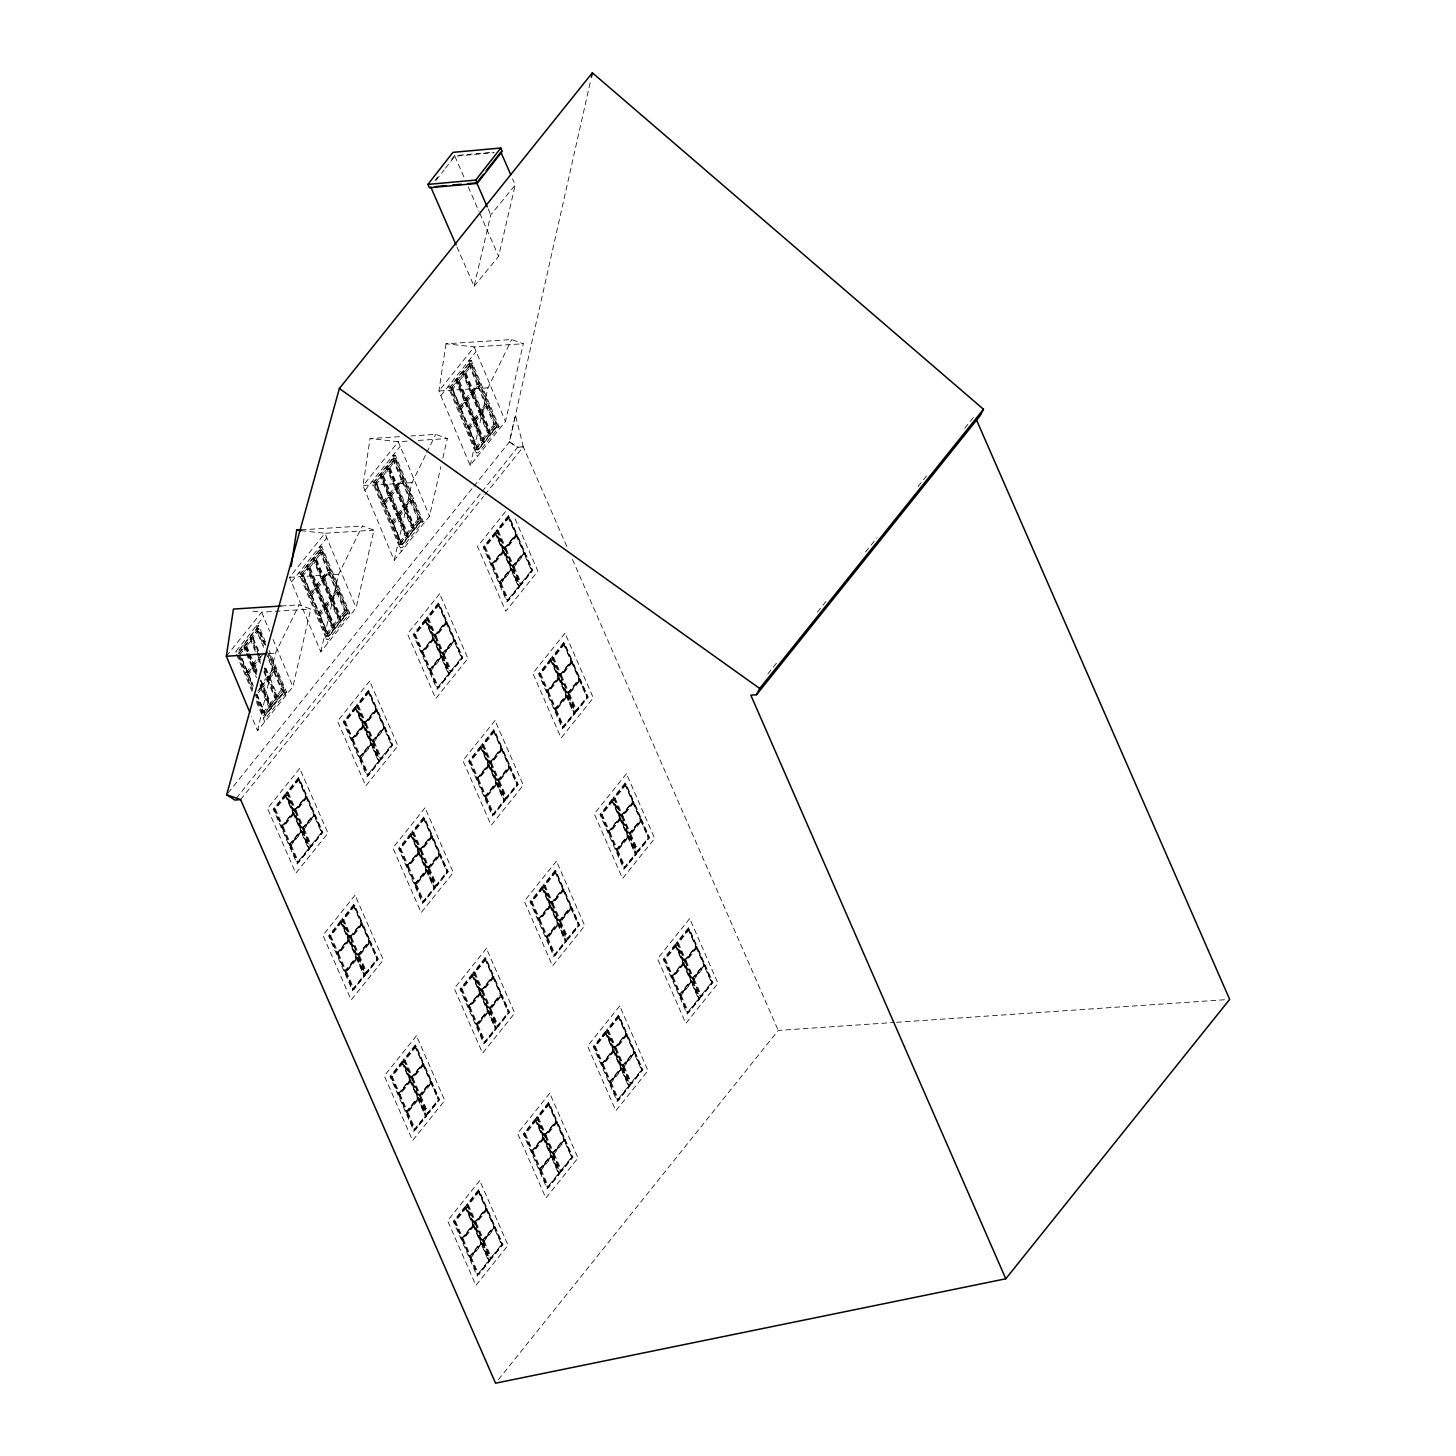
<?xml version="1.0" encoding="UTF-8"?>
<svg xmlns="http://www.w3.org/2000/svg" width="1456" height="1456" viewBox="0 0 1456 1456"><rect width="100%" height="100%" fill="white"/><g stroke="black" fill="none" stroke-linecap="round" stroke-linejoin="round"><path stroke-width="0.75" stroke-dasharray="5 3.75" d="M399.49 436.673L370.042 438.565L362.944 485.776L394.194 560.287L429.502 516.225L440.895 466.612M446.009 343.762L438.911 390.972L470.161 465.483L505.469 421.421L523.305 343.762L511.675 339.557L446.009 343.762L474.219 346.91L523.305 343.762M473.837 486.304L509.473 441.823L590.881 79.425M257.585 730.766L275.421 653.125L299.099 604.859L310.729 609.063L292.893 686.704L257.585 730.766L251.542 716.388M320.793 651.869L338.647 574.228L362.326 525.962L373.955 530.148L356.119 607.807L320.793 651.869L289.562 577.359L324.87 533.296L373.955 530.148M394.194 560.287L412.03 482.628L425.844 454.472M442.879 457.985L447.338 438.565L435.708 434.361L410.81 435.963M470.161 465.483L487.997 387.824L511.675 339.557M456.966 246.974L474.11 286.231L490.745 214.887L515.242 185.021L512.548 178.851M474.11 286.231L498.607 256.365L515.242 185.021M426.826 452.47L435.708 434.361M434.944 180.599L437.71 177.05M451.633 159.25L454.418 155.683L493.548 152.152M436.127 180.18L444.153 169.915M445.481 168.204L454.854 156.229L494.276 152.643M226.335 656.256L261.643 612.193L310.729 609.063M251.997 691.327L235.472 651.906L263.572 616.816M291.491 581.981L326.799 537.919M364.892 490.399L400.2 446.337M440.859 395.595L476.167 351.533M265.647 642.26L258.677 625.661L237.765 651.76L235.472 651.906M349.749 613.158L347.438 613.304L326.544 639.402L328.838 639.239L349.749 613.158L321.903 546.764L300.992 572.863L298.698 573.009L328 642.897M423.132 521.557L420.839 521.703L399.927 547.802L402.22 547.656L423.132 521.557L395.304 455.164L374.392 481.263L372.081 481.408L401.401 551.296M499.099 426.772L496.805 426.917L475.894 452.998L478.187 452.852L499.099 426.772L471.253 360.378L450.359 386.459L448.048 386.604L477.368 456.492M265.847 645.263L258.913 628.719L256.602 628.865L237.091 653.234L239.385 653.089M300.3 574.337L319.829 549.968L322.14 549.822L348.13 611.811L328.601 636.181L326.308 636.327L300.3 574.337L302.611 574.192L328.601 636.181M373.701 482.737L393.229 458.385L395.522 458.24L421.53 520.229L402.002 544.599L399.708 544.744L373.701 482.737L375.994 482.591L402.002 544.599M449.667 387.951L469.196 363.581L471.489 363.436L497.497 425.425L477.968 449.795L475.657 449.94L449.667 387.951L451.961 387.806L477.968 449.795M238.93 653.125L258.458 628.755L265.374 645.281M258.913 628.719L238.384 654.308L246.064 672.617L247.902 672.508L253.308 665.774L248.175 653.562M309.291 593.72L314.678 586.986L306.998 568.659L308.836 568.55L316.516 586.859L311.129 593.611L309.291 593.72L301.592 575.411L322.14 549.822M382.673 502.138L388.079 495.386L380.398 477.077L382.236 476.949L389.917 495.277L384.511 502.011L382.673 502.138L374.993 483.811L395.522 458.24M458.64 407.334L464.045 400.6L456.365 382.273L458.203 382.164L465.884 400.473L460.478 407.225L458.64 407.334L450.96 389.007L471.489 363.436M247.32 651.524L245.609 647.447L240.222 654.181L247.902 672.508M252.561 664.5L257.967 657.766L259.805 657.639L254.4 664.391L252.561 664.5L244.881 646.173L246.719 646.064L252.125 639.33L250.286 639.439L255.401 651.651M258.95 655.6L251.397 638.056L253.235 637.946L258.64 631.194L256.802 631.322L264.482 649.649M301.592 575.411L303.449 575.284L308.836 568.55M309.946 567.167L315.351 560.433L323.032 578.742L317.626 585.476L315.788 585.603L308.108 567.276L309.946 567.167L317.626 585.476M316.462 559.049L321.849 552.297L320.011 552.425L327.709 570.734L322.304 577.486L314.623 559.159L316.462 559.049L324.142 577.359L322.304 577.486M374.993 483.811L376.831 483.701L382.236 476.949M383.347 475.566L388.734 468.832L396.432 487.159L391.027 493.893L389.189 494.003L381.508 475.693L383.347 475.566L391.027 493.893M389.844 467.449L395.249 460.715L393.411 460.824L401.092 479.151L395.686 485.885L388.006 467.576L389.844 467.449L397.524 485.776L395.686 485.885M450.96 389.007L452.798 388.898L458.203 382.164M459.313 380.78L464.701 374.028L472.381 392.356L466.994 399.09L465.156 399.217L457.457 380.89L459.313 380.78L466.994 399.09M465.811 372.645L471.216 365.911L469.378 366.038L477.058 384.348L471.653 391.082L463.973 372.772L465.811 372.645L473.491 390.972L471.653 391.082M246.064 672.617L251.451 665.883L253.308 665.774M315.788 585.603L321.194 578.869L323.032 578.742M389.189 494.003L394.576 487.269L396.432 487.159M465.156 399.217L470.543 392.465L472.381 392.356M324.142 577.359L329.547 570.625L327.709 570.734M397.524 485.776L402.93 479.024L401.092 479.151M473.491 390.972L478.897 384.238L477.058 384.348M252.78 688.633L246.792 674.383L252.197 667.649L254.036 667.521L256.602 673.637M253.308 666.266L258.713 659.513L260.551 659.404L255.146 666.138L253.308 666.266L256.711 674.401M263.864 653.089L259.805 658.13L261.661 658.021M310.019 595.486L315.424 588.734L317.262 588.624L324.943 606.952L319.537 613.686L317.699 613.795L310.019 595.486L311.857 595.358L317.262 588.624M316.534 587.369L321.922 580.616L323.778 580.507L331.458 598.816L326.053 605.569L324.215 605.678L316.534 587.369L318.373 587.241L323.778 580.507M323.032 579.233L328.437 572.499L330.275 572.372L324.87 579.124L323.032 579.233L330.712 597.561L332.55 597.433L337.956 590.699L336.118 590.827L330.712 597.561M383.419 503.885L388.807 497.151L390.645 497.042L398.343 515.351L392.938 522.103L391.1 522.213L383.419 503.885L385.258 503.776L390.645 497.042M389.917 495.768L395.322 489.034L397.16 488.907L404.841 507.234L399.435 513.968L397.597 514.095L389.917 495.768L391.755 495.659L397.16 488.907M396.432 487.651L401.838 480.917L403.676 480.789L398.271 487.523L396.432 487.651L404.113 505.96L405.951 505.851L411.356 499.117L409.518 499.226L404.113 505.96M459.386 409.1L464.773 402.347L466.612 402.238L474.292 420.547L468.905 427.3L467.067 427.409L459.386 409.1L461.224 408.972L466.612 402.238M465.884 400.964L471.289 394.23L473.127 394.121L480.808 412.43L475.402 419.182L473.564 419.292L465.884 400.964L467.722 400.855L473.127 394.121M472.399 392.847L477.786 386.113L479.643 385.986L474.237 392.738L472.399 392.847L480.08 411.174L481.918 411.047L487.323 404.313L485.485 404.422L480.08 411.174M246.792 674.383L248.63 674.274L254.036 667.521M268.232 677.732L266.393 677.841L260.988 684.575L262.826 684.466L268.232 677.732L263.955 667.54M272.891 669.724L267.504 676.458L269.342 676.348L274.729 669.596L272.891 669.724L266.066 653.435M317.699 613.795L323.105 607.061L324.943 606.952M324.215 605.678L329.62 598.944L331.458 598.816M391.1 522.213L396.505 515.479L398.343 515.351M397.597 514.095L403.003 507.343L404.841 507.234M467.067 427.409L472.454 420.675L474.292 420.547M473.564 419.292L478.969 412.558L480.808 412.43M259.022 689.216L261.716 685.849L260.005 681.772M257.912 691.09L260.624 687.723L262.462 687.596L270.143 705.923L264.737 712.657L262.899 712.785L255.219 694.457M261.716 686.34L267.121 679.606L268.96 679.479L263.572 686.231L261.716 686.34L269.415 704.668L271.253 704.54L276.64 697.806L268.232 678.223L273.637 671.471L275.475 671.362L270.07 678.096L268.232 678.223M318.445 615.56L323.833 608.826L325.689 608.699L333.369 627.026L327.964 633.76L326.126 633.888L318.445 615.56L320.284 615.451L325.689 608.699M324.943 607.443L330.348 600.691L332.186 600.582L339.867 618.909L334.48 625.643L332.623 625.752L324.943 607.443L326.781 607.316L332.186 600.582M331.458 599.326L336.864 592.574L338.702 592.465L333.297 599.199L331.458 599.326L339.139 617.635L340.977 617.526L346.382 610.774L344.544 610.901L339.139 617.635M391.828 523.978L397.233 517.226L399.071 517.117L406.752 535.426L401.346 542.178L399.508 542.287L391.828 523.978L393.666 523.851L399.071 517.117M398.343 515.843L403.749 509.109L405.587 508.999L413.267 527.309L407.862 534.061L406.024 534.17L398.343 515.843L400.182 515.733L405.587 508.999M404.859 507.725L410.246 500.991L412.084 500.864L406.697 507.616L404.859 507.725L412.539 526.053L414.378 525.925L419.765 519.191L417.927 519.301L412.539 526.053M467.795 429.174L473.2 422.44L475.038 422.313L482.719 440.64L477.313 447.374L475.475 447.483L467.795 429.174L469.633 429.047L475.038 422.313M474.31 421.057L479.716 414.305L481.554 414.196L489.234 432.505L483.829 439.257L481.991 439.366L474.31 421.057L476.148 420.93L481.554 414.196M480.808 412.922L486.213 406.188L488.051 406.078L482.646 412.812L480.808 412.922L488.506 431.249L490.344 431.122L495.732 424.388L493.893 424.515L488.506 431.249M258.404 692.656L262.462 687.596M262.899 712.785L268.304 706.051L270.143 705.923M269.415 704.668L274.802 697.915L276.64 697.806M281.317 689.798L275.912 696.532L277.75 696.423L283.156 689.689L281.317 689.798L273.637 671.471M326.126 633.888L331.531 627.136L333.369 627.026M332.623 625.752L338.029 619.018L339.867 618.909M399.508 542.287L404.914 535.553L406.752 535.426M406.024 534.17L411.429 527.436L413.267 527.309M475.475 447.483L480.88 440.749L482.719 440.64M481.991 439.366L487.396 432.632L489.234 432.505M257.02 700.773L263.081 715.224L282.61 690.872L284.903 690.726L269.305 653.526M326.308 636.327L345.836 611.957L348.13 611.811M399.708 544.744L419.219 520.374L421.53 520.229M475.657 449.94L495.186 425.571L497.497 425.425M263.081 715.224L265.374 715.078L284.903 690.726M286.523 692.055L265.611 718.154L263.318 718.299L284.229 692.201L286.523 692.055L269.123 650.559M228.082 792.992L472.417 488.069M236.327 798.288L480.644 493.384M482.063 491.618L517.644 447.229L523.286 446.828L566.985 546.874M240.604 799.599L483.501 496.46M484.939 494.694L523.286 446.828L515.46 415.142L509.345 441.987L517.572 447.301L523.286 446.828M505.45 511.657L477.495 546.546L505.76 611.265L537.901 571.152L514.059 516.552M286.541 795.249L275.439 809.136L282.974 826.389L281.609 826.498L274.056 809.245L285.176 795.358L286.541 795.249L294.094 812.503L282.391 827.226L289.926 844.48L301.046 830.612L293.511 813.34M299.536 779.033L288.415 792.919L295.968 810.173L294.585 810.282L287.05 793.029L298.171 779.16L299.536 779.033L307.089 796.305L295.386 811.01L302.921 828.264L314.041 814.395L306.506 797.142M356.52 707.925L345.418 721.794L352.953 739.047L351.588 739.157L344.035 721.903L355.155 708.035L356.52 707.925L364.073 725.179L352.37 739.885L359.905 757.138L371.025 743.27L363.49 726.016M369.515 691.709L358.413 705.578L365.947 722.831L364.582 722.959L357.029 705.687L368.15 691.818L369.515 691.709L377.068 708.963L365.365 723.668L372.9 740.94L384.02 727.054L376.485 709.8M426.517 620.584L415.397 634.47L422.932 651.724L421.567 651.833L414.014 634.579L425.134 620.711L426.517 620.584L434.052 637.855L422.349 652.561L429.884 669.815L441.004 655.946L433.469 638.693M439.494 604.367L428.392 618.254L435.926 635.508L434.561 635.617L427.008 618.363L438.129 604.495L439.494 604.367L447.047 621.639L435.344 636.345L442.879 653.598L453.999 639.73L446.464 622.476M496.496 533.26L485.376 547.128L492.911 564.382L491.546 564.509L484.011 547.238L495.113 533.369L496.496 533.26L504.031 550.514L492.328 565.219L499.863 582.491L510.983 568.604L503.448 551.351M509.491 517.044L498.371 530.912L505.905 548.184L504.54 548.293L496.987 531.04L508.108 517.153L509.491 517.044L517.026 534.297L505.323 549.021L512.858 566.275L523.978 552.388L516.443 535.135M281.609 826.498L292.711 812.63L294.094 812.503M294.585 810.282L305.705 796.414L307.089 796.305M351.588 739.157L362.708 725.288L364.073 725.179M364.582 722.959L375.684 709.072L377.068 708.963M421.567 651.833L432.687 637.965L434.052 637.855M434.561 635.617L445.663 621.748L447.047 621.639M491.546 564.509L502.666 550.623L504.031 550.514M504.54 548.293L515.661 534.407L517.026 534.297M294.421 813.267L283.301 827.154L290.836 844.407L289.471 844.516L281.936 827.263L293.056 813.376L294.421 813.267L301.956 830.521L289.799 845.281L297.352 862.534L298.717 862.425L309.837 848.557L302.302 831.285L300.919 831.394L308.472 848.666L297.352 862.534M307.416 797.051L296.296 810.937L303.831 828.191L302.466 828.3L294.931 811.047L306.051 797.178L307.416 797.051L314.951 814.323L302.793 829.065L310.346 846.318L311.711 846.209L322.832 832.341L315.279 815.069L313.914 815.196L321.448 832.45L310.346 846.318M364.4 725.943L353.28 739.812L360.815 757.065L359.45 757.193L351.915 739.921L363.035 726.053L364.4 725.943L371.935 743.197L359.778 757.939L367.331 775.211L368.696 775.083L379.816 761.215L372.281 743.961L370.898 744.071L378.451 761.324L367.331 775.211M377.395 709.727L366.275 723.596L373.81 740.849L372.445 740.977L364.91 723.705L376.03 709.836L377.395 709.727L384.93 726.981L372.772 741.723L380.325 758.995L381.69 758.885L392.811 744.999L385.258 727.745L383.893 727.854L391.427 745.108L380.325 758.995M434.379 638.602L423.259 652.488L430.812 669.742L429.429 669.851L421.894 652.597L433.014 638.729L434.379 638.602L441.914 655.873L429.775 670.615L437.31 687.869L438.675 687.76L449.795 673.891L442.26 656.62L440.877 656.747L448.43 674.001L437.31 687.869M447.374 622.404L436.254 636.272L443.789 653.526L442.424 653.635L434.889 636.381L446.009 622.513L447.374 622.404L454.909 639.657L442.751 654.399L450.304 671.653L451.669 671.544L462.79 657.675L455.255 640.422L453.872 640.531L461.425 657.784L450.304 671.653M504.358 551.278L493.238 565.146L500.791 582.4L499.408 582.527L491.873 565.256L502.993 551.387L504.358 551.278L511.893 568.532L499.754 583.274L507.289 600.545L508.654 600.436L519.774 586.55L512.239 569.296L510.856 569.405L518.409 586.659L507.289 600.545M517.353 535.062L506.233 548.93L513.768 566.202L512.403 566.311L504.868 549.058L515.988 535.171L517.353 535.062L524.888 552.315L512.749 567.076L520.283 584.329L521.648 584.22L532.769 570.333L525.234 553.08L523.851 553.189L531.404 570.461L520.283 584.329M289.471 844.516L300.591 830.648L301.956 830.521M302.466 828.3L313.586 814.432L314.951 814.323M359.45 757.193L370.57 743.306L371.935 743.197M372.445 740.977L383.565 727.09L384.93 726.981M429.429 669.851L440.549 655.983L441.914 655.873M442.424 653.635L453.544 639.766L454.909 639.657M499.408 582.527L510.528 568.641L511.893 568.532M512.403 566.311L523.523 552.425L524.888 552.315M289.799 845.281L291.182 845.172L302.302 831.285M302.793 829.065L304.177 828.955L315.279 815.069M359.778 757.939L361.161 757.83L372.281 743.961M372.772 741.723L374.156 741.614L385.258 727.745M429.775 670.615L431.14 670.506L442.26 656.62M442.751 654.399L444.135 654.29L455.255 640.422M499.754 583.274L501.119 583.164L512.239 569.296M512.749 567.076L514.114 566.948L525.234 553.08M341.923 921.994L330.803 935.862L338.338 953.116L336.973 953.225L329.438 935.971L340.54 922.103L341.923 921.994L349.458 939.247L337.756 953.953L345.309 971.207L356.411 957.338L348.876 940.085M354.918 905.778L343.798 919.646L351.333 936.9L349.968 937.027L342.433 919.755L353.535 905.887L354.918 905.778L362.453 923.031L350.75 937.737L358.285 955.009L369.405 941.122L361.871 923.868M411.902 834.652L400.782 848.539L408.317 865.792L406.952 865.901L399.417 848.648L410.537 834.779L411.902 834.652L419.437 851.924L407.735 866.629L415.288 883.883L426.39 870.015L418.855 852.761M424.897 818.436L413.777 832.322L421.312 849.576L419.947 849.685L412.412 832.432L423.514 818.563L424.897 818.436L432.432 835.708L420.729 850.413L428.264 867.667L439.384 853.798L431.85 836.545M481.881 747.328L470.761 761.197L478.296 778.45L476.931 778.578L469.396 761.306L480.516 747.438L481.881 747.328L489.416 764.582L477.714 779.288L485.267 796.559L496.387 782.673L488.834 765.419M494.876 731.112L483.756 744.981L491.291 762.252L489.926 762.362L482.391 745.09L493.493 731.221L494.876 731.112L502.411 748.366L490.708 763.071L498.261 780.343L509.363 766.457L501.829 749.203M551.86 659.987L540.74 673.873L548.275 691.127L546.91 691.236L539.375 673.982L550.495 660.114L551.86 659.987L559.395 677.258L547.693 691.964L555.246 709.218L566.366 695.349L558.813 678.096M564.855 643.789L553.735 657.657L561.27 674.911L559.905 675.02L552.37 657.766L563.49 643.898L564.855 643.789L572.39 661.042L560.687 675.748L568.24 693.001L579.342 679.133L571.808 661.879M336.973 953.225L348.093 939.357L349.458 939.247M349.968 937.027L361.088 923.14L362.453 923.031M406.952 865.901L418.072 852.033L419.437 851.924M419.947 849.685L431.067 835.817L432.432 835.708M476.931 778.578L488.051 764.691L489.416 764.582M489.926 762.362L501.046 748.475L502.411 748.366M546.91 691.236L558.03 677.368L559.395 677.258M559.905 675.02L571.025 661.151L572.39 661.042M349.786 940.012L338.666 953.88L346.219 971.134L344.835 971.261L337.301 953.989L348.421 940.121L349.786 940.012L357.339 957.265L345.636 971.971L353.171 989.225L364.291 975.356L356.756 958.103M362.781 923.796L351.66 937.664L359.213 954.918L357.83 955.045L350.295 937.773L361.416 923.905L362.781 923.796L370.315 941.049L358.631 955.755L366.166 973.027L377.286 959.14L369.751 941.886M419.765 852.67L408.645 866.557L416.198 883.81L414.833 883.919L407.28 866.666L418.4 852.797L419.765 852.67L427.318 869.942L415.615 884.647L423.15 901.901L434.27 888.033L426.735 870.779M432.76 836.472L421.639 850.34L429.192 867.594L427.809 867.703L420.274 850.45L431.395 836.581L432.76 836.472L440.294 853.726L428.61 868.431L436.145 885.685L447.265 871.816L439.73 854.563M489.744 765.346L478.642 779.215L486.177 796.468L484.812 796.596L477.259 779.324L488.379 765.456L489.744 765.346L497.297 782.6L485.594 797.306L493.129 814.577L504.249 800.691L496.714 783.437M502.739 749.13L491.618 762.999L499.171 780.27L497.788 780.38L490.253 763.126L501.374 749.239L502.739 749.13L510.292 766.384L498.589 781.108L506.124 798.361L517.244 784.475L509.709 767.221M559.723 678.023L548.621 691.891L556.156 709.145L554.791 709.254L547.238 692L558.358 678.132L559.723 678.023L567.276 695.276L555.573 709.982L563.108 727.236L574.228 713.367L566.693 696.114M572.718 661.807L561.616 675.675L569.15 692.929L567.785 693.038L560.232 675.784L571.353 661.916L572.718 661.807L580.271 679.06L568.568 693.766L576.103 711.019L587.223 697.151L579.688 679.897M344.835 971.261L355.956 957.375L357.339 957.265M357.83 955.045L368.95 941.158L370.315 941.049M414.833 883.919L425.935 870.051L427.318 869.942M427.809 867.703L438.929 853.835L440.294 853.726M484.812 796.596L495.914 782.709L497.297 782.6M497.788 780.38L508.908 766.493L510.292 766.384M554.791 709.254L565.893 695.386L567.276 695.276M567.785 693.038L578.887 679.169L580.271 679.06M345.181 972.007L356.301 958.139L357.666 958.03L365.201 975.283L354.081 989.152L352.716 989.279L345.181 972.007L346.546 971.898L357.666 958.03M358.176 955.791L369.278 941.923L370.661 941.814L378.196 959.067L367.076 972.954L365.711 973.063L358.176 955.791L359.541 955.682L370.661 941.814M415.16 884.684L426.28 870.815L427.645 870.688L435.18 887.96L424.06 901.828L422.695 901.937L415.16 884.684L416.525 884.575L427.645 870.688M428.155 868.468L439.275 854.599L440.64 854.49L448.175 871.744L437.055 885.612L435.69 885.721L428.155 868.468L429.52 868.358L440.64 854.49M485.139 797.342L496.259 783.474L497.624 783.364L505.159 800.618L494.039 814.505L492.674 814.614L485.139 797.342L486.504 797.233L497.624 783.364M498.134 781.144L509.254 767.257L510.619 767.148L518.154 784.402L507.034 798.288L505.669 798.398L498.134 781.144L499.499 781.017L510.619 767.148M555.118 710.018L566.238 696.15L567.603 696.041L575.138 713.294L564.018 727.163L562.653 727.272L555.118 710.018L556.483 709.909L567.603 696.041M568.113 693.802L579.233 679.934L580.598 679.825L588.133 697.078L577.013 710.947L575.648 711.056L568.113 693.802L569.478 693.693L580.598 679.825M352.716 989.279L363.836 975.393L365.201 975.283M365.711 973.063L376.831 959.176L378.196 959.067M422.695 901.937L433.815 888.069L435.18 887.96M435.69 885.721L446.81 871.853L448.175 871.744M492.674 814.614L503.794 800.727L505.159 800.618M505.669 798.398L516.789 784.529L518.154 784.402M562.653 727.272L573.773 713.404L575.138 713.294M575.648 711.056L586.768 697.187L588.133 697.078M403.33 1062.552L392.21 1076.439L399.745 1093.693L398.38 1093.802L390.845 1076.548L401.965 1062.662L403.33 1062.552L410.865 1079.806L399.181 1094.53L406.715 1111.783L417.836 1097.915L410.283 1080.643M416.325 1046.336L405.205 1060.223L412.74 1077.476L411.375 1077.586L403.84 1060.332L414.96 1046.464L416.325 1046.336L423.86 1063.608L412.157 1078.314L419.71 1095.567L430.83 1081.699L423.277 1064.445M473.309 975.229L462.189 989.097L469.742 1006.351L468.359 1006.478L460.824 989.206L471.944 975.338L473.309 975.229L480.844 992.482L469.16 1007.188L476.694 1024.46L487.815 1010.573L480.262 993.32M486.304 959.013L475.184 972.881L482.719 990.135L481.354 990.262L473.819 972.99L484.939 959.122L486.304 959.013L493.839 976.266L482.154 990.972L489.689 1008.244L500.809 994.357L493.256 977.103M543.288 887.887L532.168 901.774L539.721 919.027L538.338 919.136L530.803 901.883L541.923 888.014L543.288 887.887L550.823 905.159L539.139 919.864L546.673 937.118L557.794 923.25L550.259 905.996M556.283 871.689L545.163 885.557L552.698 902.811L551.333 902.92L543.798 885.667L554.918 871.798L556.283 871.689L563.818 888.943L552.133 903.648L559.668 920.902L570.788 907.033L563.235 889.78M613.267 800.563L602.147 814.432L609.7 831.685L608.317 831.813L600.782 814.541L611.902 800.673L613.267 800.563L620.82 817.817L609.118 832.523L616.652 849.794L627.773 835.908L620.238 818.654M626.262 784.347L615.142 798.216L622.695 815.487L621.312 815.597L613.777 798.343L624.897 784.456L626.262 784.347L633.797 801.601L622.112 816.325L629.647 833.578L640.767 819.692L633.214 802.438M398.38 1093.802L409.5 1079.933L410.865 1079.806M411.375 1077.586L422.495 1063.717L423.86 1063.608M468.359 1006.478L479.479 992.592L480.844 992.482M481.354 990.262L492.474 976.375L493.839 976.266M538.338 919.136L549.458 905.268L550.823 905.159M551.333 902.92L562.453 889.052L563.818 888.943M608.317 831.813L619.437 817.926L620.82 817.817M621.312 815.597L632.432 801.71L633.797 801.601M411.211 1080.57L400.091 1094.457L407.625 1111.711L406.26 1111.82L398.707 1094.566L409.828 1080.68L411.211 1080.57L418.746 1097.842L407.043 1112.548L414.578 1129.801L425.698 1115.933L418.163 1098.661M424.187 1064.354L413.085 1078.241L420.62 1095.494L419.255 1095.604L411.702 1078.35L422.822 1064.482L424.187 1064.354L431.74 1081.626L420.038 1096.332L427.573 1113.585L438.693 1099.717L431.158 1082.463M481.19 993.247L470.07 1007.115L477.604 1024.369L476.239 1024.496L468.705 1007.224L479.807 993.356L481.19 993.247L488.725 1010.5L477.022 1025.206L484.557 1042.478L495.677 1028.591L488.142 1011.338M494.185 977.031L483.064 990.899L490.599 1008.171L489.234 1008.28L481.681 991.008L492.801 977.14L494.185 977.031L501.719 994.284L490.017 1008.99L497.552 1026.262L508.672 1012.375L501.137 995.121M551.169 905.905L540.049 919.792L547.583 937.045L546.218 937.154L538.684 919.901L549.786 906.032L551.169 905.905L558.704 923.177L547.001 937.882L554.554 955.136L565.656 941.268L558.121 924.014M564.164 889.707L553.043 903.575L560.578 920.829L559.213 920.938L551.678 903.685L562.78 889.816L564.164 889.707L571.698 906.961L559.996 921.666L567.531 938.92L578.651 925.051L571.116 907.798M621.148 818.581L610.028 832.45L617.562 849.722L616.197 849.831L608.663 832.559L619.783 818.691L621.148 818.581L628.683 835.835L616.98 850.541L624.533 867.812L635.635 853.926L628.1 836.672M634.143 802.365L623.022 816.234L630.557 833.505L629.192 833.615L621.657 816.361L632.759 802.474L634.143 802.365L641.677 819.619L629.975 834.343L637.51 851.596L648.63 837.728L641.095 820.456M406.26 1111.82L417.381 1097.951L418.746 1097.842M419.255 1095.604L430.357 1081.735L431.74 1081.626M476.239 1024.496L487.36 1010.61L488.725 1010.5M489.234 1008.28L500.354 994.393L501.719 994.284M546.218 937.154L557.339 923.286L558.704 923.177M559.213 920.938L570.333 907.07L571.698 906.961M616.197 849.831L627.318 835.944L628.683 835.835M629.192 833.615L640.312 819.746L641.677 819.619M406.588 1112.584L417.708 1098.716L419.073 1098.588L426.608 1115.86L415.506 1129.729L414.123 1129.838L406.588 1112.584L407.953 1112.475L419.073 1098.588M419.583 1096.368L430.703 1082.5L432.068 1082.372L439.603 1099.644L428.483 1113.512L427.118 1113.622L419.583 1096.368L420.948 1096.259L432.068 1082.372M476.567 1025.242L487.687 1011.374L489.052 1011.265L496.587 1028.518L485.485 1042.387L484.102 1042.514L476.567 1025.242L477.932 1025.133L489.052 1011.265M489.562 1009.044L500.682 995.158L502.047 995.049L509.582 1012.302L498.462 1026.189L497.097 1026.298L489.562 1009.044L490.927 1008.917L502.047 995.049M546.546 937.919L557.666 924.05L559.031 923.941L566.584 941.195L555.464 955.063L554.081 955.172L546.546 937.919L547.911 937.81L559.031 923.941M559.541 921.703L570.661 907.834L572.026 907.725L579.561 924.979L568.459 938.847L567.076 938.956L559.541 921.703L560.906 921.593L572.026 907.725M616.525 850.595L627.645 836.709L629.01 836.599L636.563 853.853L625.443 867.74L624.078 867.849L616.525 850.595L617.89 850.468L629.01 836.599M629.52 834.379L640.64 820.492L642.005 820.383L649.54 837.637L638.438 851.523L637.055 851.633L629.52 834.379L630.885 834.252L642.005 820.383M767.822 673.964L777.741 661.588M817.417 612.084L825.916 601.474M865.592 551.951L876.931 537.81M918.026 486.541L926.526 475.93M964.782 428.173L974.701 415.797M414.123 1129.838L425.243 1115.969L426.608 1115.86M427.118 1113.622L438.238 1099.753L439.603 1099.644M484.102 1042.514L495.222 1028.628L496.587 1028.518M497.097 1026.298L508.217 1012.411L509.582 1012.302M554.081 955.172L565.201 941.304L566.584 941.195M567.076 938.956L578.196 925.088L579.561 924.979M624.078 867.849L635.18 853.962L636.563 853.853M637.055 851.633L648.175 837.764L649.54 837.637M466.612 1207.406L455.491 1221.293L463.044 1238.546L461.661 1238.656L454.126 1221.402L465.247 1207.534L466.612 1207.406L474.165 1224.678L462.462 1239.384L469.997 1256.637L481.117 1242.769L473.582 1225.515M479.606 1191.208L468.486 1205.077L476.039 1222.33L474.656 1222.439L467.121 1205.186L478.241 1191.317L479.606 1191.208L487.141 1208.462L475.457 1223.167L482.992 1240.421L494.112 1226.553L486.577 1209.299M536.591 1120.083L525.489 1133.951L533.023 1151.223L531.658 1151.332L524.105 1134.06L535.226 1120.192L536.591 1120.083L544.144 1137.336L532.441 1152.042L539.976 1169.314L551.096 1155.427L543.561 1138.173M549.585 1103.866L538.465 1117.735L546.018 1135.007L544.635 1135.116L537.1 1117.862L548.22 1103.976L549.585 1103.866L557.138 1121.12L545.436 1135.844L552.971 1153.097L564.091 1139.229L556.556 1121.957M606.57 1032.759L595.468 1046.627L603.002 1063.881L601.637 1063.99L594.084 1046.737L605.205 1032.868L606.57 1032.759L614.123 1050.013L602.42 1064.718L609.955 1081.972L621.075 1068.103L613.54 1050.85M619.564 1016.543L608.444 1030.411L615.997 1047.665L614.632 1047.774L607.079 1030.52L618.199 1016.652L619.564 1016.543L627.117 1033.796L615.415 1048.502L622.95 1065.756L634.07 1051.887L626.535 1034.634M676.567 945.417L665.447 959.286L672.981 976.557L671.616 976.667L664.063 959.413L675.184 945.526L676.567 945.417L684.102 962.671L672.399 977.395L679.934 994.648L691.054 980.78L683.519 963.508M689.543 929.201L678.441 943.088L685.976 960.341L684.611 960.45L677.058 943.197L688.178 929.31L689.543 929.201L697.096 946.455L685.394 961.178L692.929 978.432L704.049 964.564L696.514 947.292M461.661 1238.656L472.781 1224.787L474.165 1224.678M474.656 1222.439L485.776 1208.571L487.141 1208.462M531.658 1151.332L542.76 1137.445L544.144 1137.336M544.635 1135.116L555.755 1121.247L557.138 1121.12M601.637 1063.99L612.739 1050.122L614.123 1050.013M614.632 1047.774L625.734 1033.906L627.117 1033.796M671.616 976.667L682.737 962.798L684.102 962.671M684.611 960.45L695.713 946.582L697.096 946.455M474.492 1225.424L463.372 1239.311L470.907 1256.564L469.542 1256.674L462.007 1239.42L473.127 1225.552L474.492 1225.424L482.027 1242.696L469.869 1257.438L477.422 1274.692L478.787 1274.582L489.908 1260.714L482.355 1243.46L480.99 1243.57L488.524 1260.823L477.422 1274.692M487.487 1209.226L476.367 1223.095L483.902 1240.348L482.537 1240.457L475.002 1223.204L486.104 1209.335L487.487 1209.226L495.022 1226.48L482.864 1241.222L490.399 1258.475L491.782 1258.366L502.902 1244.498L495.349 1227.244L493.984 1227.353L501.519 1244.607L490.399 1258.475M544.471 1138.101L533.351 1151.969L540.886 1169.241L539.521 1169.35L531.986 1152.096L543.106 1138.21L544.471 1138.101L552.006 1155.354L539.848 1170.114L547.401 1187.368L548.766 1187.259L559.887 1173.372L552.334 1156.119L550.969 1156.228L558.503 1173.481L547.401 1187.368M557.466 1121.884L546.346 1135.753L553.881 1153.025L552.516 1153.134L544.981 1135.88L556.101 1121.994L557.466 1121.884L565.001 1139.138L552.843 1153.898L560.396 1171.152L561.761 1171.043L572.881 1157.156L565.328 1139.902L563.963 1140.012L571.498 1157.283L560.396 1171.152M614.45 1050.777L603.33 1064.645L610.865 1081.899L609.5 1082.008L601.965 1064.755L613.085 1050.886L614.45 1050.777L621.985 1068.031L609.827 1082.773L617.38 1100.026L618.745 1099.917L629.866 1086.049L622.331 1068.795L620.948 1068.904L628.501 1086.158L617.38 1100.026M627.445 1034.561L616.325 1048.429L623.86 1065.683L622.495 1065.792L614.96 1048.538L626.08 1034.67L627.445 1034.561L634.98 1051.814L622.822 1066.556L630.375 1083.81L631.74 1083.701L642.86 1069.832L635.307 1052.579L633.942 1052.688L641.477 1069.942L630.375 1083.81M684.429 963.435L673.309 977.304L680.844 994.575L679.479 994.685L671.944 977.431L683.064 963.544L684.429 963.435L691.964 980.689L679.825 995.449L687.359 1012.703L688.724 1012.593L699.845 998.707L692.31 981.453L690.927 981.562L698.48 998.834L687.359 1012.703M697.424 947.219L686.304 961.106L693.839 978.359L692.474 978.468L684.939 961.215L696.059 947.328L697.424 947.219L704.959 964.491L692.801 979.233L700.354 996.486L701.719 996.377L712.839 982.509L705.286 965.237L703.921 965.364L711.474 982.618L700.354 996.486M469.542 1256.674L480.662 1242.805L482.027 1242.696M482.537 1240.457L493.657 1226.589L495.022 1226.48M539.521 1169.35L550.641 1155.463L552.006 1155.354M552.516 1153.134L563.636 1139.265L565.001 1139.138M609.5 1082.008L620.62 1068.14L621.985 1068.031M622.495 1065.792L633.615 1051.924L634.98 1051.814M679.479 994.685L690.599 980.816L691.964 980.689M692.474 978.468L703.594 964.6L704.959 964.491M469.869 1257.438L471.253 1257.329L482.355 1243.46M482.864 1241.222L484.229 1241.113L495.349 1227.244M539.848 1170.114L541.232 1169.987L552.334 1156.119M552.843 1153.898L554.226 1153.789L565.328 1139.902M609.827 1082.773L611.211 1082.663L622.331 1068.795M622.822 1066.556L624.205 1066.447L635.307 1052.579M679.825 995.449L681.19 995.34L692.31 981.453M692.801 979.233L694.184 979.124L705.286 965.237M498.407 1379.651L778.25 1030.429L894.275 1022.458M496.987 531.04L498.371 530.912M484.011 547.238L485.376 547.128M504.868 549.058L506.233 548.93M491.873 565.256L493.238 565.146M531.404 570.461L532.769 570.333M518.409 586.659L519.774 586.55M427.008 618.363L428.392 618.254M414.014 634.579L415.397 634.47M434.889 636.381L436.254 636.272M421.894 652.597L423.259 652.488M461.425 657.784L462.79 657.675M552.37 657.766L553.735 657.657M448.43 674.001L449.795 673.891M539.375 673.982L540.74 673.873M560.232 675.784L561.616 675.675M357.029 705.687L358.413 705.578M547.238 692L548.621 691.891M344.035 721.903L345.418 721.794M364.91 723.705L366.275 723.596M351.915 739.921L353.28 739.812M391.427 745.108L392.811 744.999M482.391 745.09L483.756 744.981M378.451 761.324L379.816 761.215M469.396 761.306L470.761 761.197M490.253 763.126L491.618 762.999M287.05 793.029L288.415 792.919M477.259 779.324L478.642 779.215M274.056 809.245L275.439 809.136M294.931 811.047L296.296 810.937M613.777 798.343L615.142 798.216M281.936 827.263L283.301 827.154M321.448 832.45L322.832 832.341M600.782 814.541L602.147 814.432M412.412 832.432L413.777 832.322M621.657 816.361L623.022 816.234M308.472 848.666L309.837 848.557M399.417 848.648L400.782 848.539M608.663 832.559L610.028 832.45M420.274 850.45L421.639 850.34M407.28 866.666L408.645 866.557M543.798 885.667L545.163 885.557M530.803 901.883L532.168 901.774M342.433 919.755L343.798 919.646M551.678 903.685L553.043 903.575M329.438 935.971L330.803 935.862M538.684 919.901L540.049 919.792M350.295 937.773L351.66 937.664M337.301 953.989L338.666 953.88M677.058 943.197L678.441 943.088M473.819 972.99L475.184 972.881M664.063 959.413L665.447 959.286M684.939 961.215L686.304 961.106M460.824 989.206L462.189 989.097M481.681 991.008L483.064 990.899M671.944 977.431L673.309 977.304M711.474 982.618L712.839 982.509M468.705 1007.224L470.07 1007.115M698.48 998.834L699.845 998.707M607.079 1030.52L608.444 1030.411M403.84 1060.332L405.205 1060.223M594.084 1046.737L595.468 1046.627M614.96 1048.538L616.325 1048.429M390.845 1076.548L392.21 1076.439M411.702 1078.35L413.085 1078.241M601.965 1064.755L603.33 1064.645M641.477 1069.942L642.86 1069.832M398.707 1094.566L400.091 1094.457M628.501 1086.158L629.866 1086.049M537.1 1117.862L538.465 1117.735M524.105 1134.06L525.489 1133.951M544.981 1135.88L546.346 1135.753M531.986 1152.096L533.351 1151.969M571.498 1157.283L572.881 1157.156M558.503 1173.481L559.887 1173.372M467.121 1205.186L468.486 1205.077M454.126 1221.402L455.491 1221.293M475.002 1223.204L476.367 1223.095M462.007 1239.42L463.372 1239.311M501.519 1244.607L502.902 1244.498M488.524 1260.823L489.908 1260.714M896.532 1022.294L1225.188 999.708M471.253 360.378L468.959 360.524L498.261 430.412M464.701 374.028L462.862 374.156L470.543 392.465M487.997 387.824L438.911 390.972L474.219 346.91L505.469 421.421M464.045 400.6L465.884 400.473M407.189 441.132L398.252 441.696L370.042 438.565M418.345 440.422L447.338 438.565M395.304 455.164L392.993 455.309L422.313 525.197M388.734 468.832L386.896 468.959L394.576 487.269M412.03 482.628L362.944 485.776L398.252 441.696L429.502 516.225M388.079 495.386L389.917 495.277M301.174 529.857L362.326 525.962M321.903 546.764L319.61 546.91L348.912 616.798M315.351 560.433L313.513 560.542L321.194 578.869M289.562 577.359L338.647 574.228M314.678 586.986L316.516 586.859M280.99 606.005L299.099 604.859M258.677 625.661L256.383 625.807L265.083 646.555M245.609 647.447L243.771 647.556L245.482 651.633M268.723 653.544L275.421 653.125M259.878 685.958L261.716 685.849M300.992 530.639L324.87 533.296L356.119 607.807M252.962 611.229L261.643 612.193L269.615 631.212M509.473 441.823L517.644 447.229M488.124 208.881L490.745 214.887M454.854 156.229L464.682 178.706M468.25 186.878L478.969 211.411M479.861 213.45L498.607 256.365M572.463 559.377L778.25 1030.429M508.108 517.153L515.661 534.407M515.988 535.171L523.523 552.425M563.49 643.898L571.025 661.151M571.353 661.916L578.887 679.169M579.233 679.934L586.768 697.187M624.897 784.456L632.432 801.71M632.759 802.474L640.312 819.746M640.64 820.492L648.175 837.764M688.178 929.31L695.713 946.582M696.059 947.328L703.594 964.6M514.114 566.948L521.648 584.22M569.478 693.693L577.013 710.947M630.885 834.252L638.438 851.523M694.184 979.124L701.719 996.377M495.113 533.369L502.666 550.623M502.993 551.387L510.528 568.641M550.495 660.114L558.03 677.368M558.358 678.132L565.893 695.386M566.238 696.15L573.773 713.404M611.902 800.673L619.437 817.926M619.783 818.691L627.318 835.944M627.645 836.709L635.18 853.962M675.184 945.526L682.737 962.798M683.064 963.544L690.599 980.816M501.119 583.164L508.654 600.436M556.483 709.909L564.018 727.163M617.89 850.468L625.443 867.74M681.19 995.34L688.724 1012.593M438.129 604.495L445.663 621.748M446.009 622.513L453.544 639.766M493.493 731.221L501.046 748.475M501.374 749.239L508.908 766.493M509.254 767.257L516.789 784.529M554.918 871.798L562.453 889.052M562.78 889.816L570.333 907.07M570.661 907.834L578.196 925.088M618.199 1016.652L625.734 1033.906M626.08 1034.67L633.615 1051.924M444.135 654.29L451.669 671.544M499.499 781.017L507.034 798.288M560.906 921.593L568.459 938.847M624.205 1066.447L631.74 1083.701M425.134 620.711L432.687 637.965M433.014 638.729L440.549 655.983M480.516 747.438L488.051 764.691M488.379 765.456L495.914 782.709M496.259 783.474L503.794 800.727M541.923 888.014L549.458 905.268M549.786 906.032L557.339 923.286M557.666 924.05L565.201 941.304M605.205 1032.868L612.739 1050.122M613.085 1050.886L620.62 1068.14M431.14 670.506L438.675 687.76M486.504 797.233L494.039 814.505M547.911 937.81L555.464 955.063M611.211 1082.663L618.745 1099.917M368.15 691.818L375.684 709.072M376.03 709.836L383.565 727.09M423.514 818.563L431.067 835.817M431.395 836.581L438.929 853.835M439.275 854.599L446.81 871.853M484.939 959.122L492.474 976.375M492.801 977.14L500.354 994.393M500.682 995.158L508.217 1012.411M548.22 1103.976L555.755 1121.247M556.101 1121.994L563.636 1139.265M374.156 741.614L381.69 758.885M429.52 868.358L437.055 885.612M490.927 1008.917L498.462 1026.189M554.226 1153.789L561.761 1171.043M355.155 708.035L362.708 725.288M363.035 726.053L370.57 743.306M410.537 834.779L418.072 852.033M418.4 852.797L425.935 870.051M426.28 870.815L433.815 888.069M471.944 975.338L479.479 992.592M479.807 993.356L487.36 1010.61M487.687 1011.374L495.222 1028.628M535.226 1120.192L542.76 1137.445M543.106 1138.21L550.641 1155.463M361.161 757.83L368.696 775.083M416.525 884.575L424.06 901.828M477.932 1025.133L485.485 1042.387M541.232 1169.987L548.766 1187.259M298.171 779.16L305.705 796.414M306.051 797.178L313.586 814.432M353.535 905.887L361.088 923.14M361.416 923.905L368.95 941.158M369.278 941.923L376.831 959.176M414.96 1046.464L422.495 1063.717M422.822 1064.482L430.357 1081.735M430.703 1082.5L438.238 1099.753M478.241 1191.317L485.776 1208.571M486.104 1209.335L493.657 1226.589M304.177 828.955L311.711 846.209M359.541 955.682L367.076 972.954M420.948 1096.259L428.483 1113.512M484.229 1241.113L491.782 1258.366M285.176 795.358L292.711 812.63M293.056 813.376L300.591 830.648M340.54 922.103L348.093 939.357M348.421 940.121L355.956 957.375M356.301 958.139L363.836 975.393M401.965 1062.662L409.5 1079.933M409.828 1080.68L417.381 1097.951M417.708 1098.716L425.243 1115.969M465.247 1207.534L472.781 1224.787M473.127 1225.552L480.662 1242.805M291.182 845.172L298.717 862.425M346.546 971.898L354.081 989.152M407.953 1112.475L415.506 1129.729M471.253 1257.329L478.787 1274.582M469.196 363.581L495.186 425.571M477.786 386.113L485.485 404.422M486.213 406.188L493.893 424.515M474.237 392.738L481.918 411.047M482.646 412.812L490.344 431.122M471.289 394.23L478.969 412.558M479.716 414.305L487.396 432.632M467.722 400.855L475.402 419.182M476.148 420.93L483.829 439.257M464.773 402.347L472.454 420.675M473.2 422.44L480.88 440.749M452.798 388.898L460.478 407.225M461.224 408.972L468.905 427.3M469.633 429.047L477.313 447.374M393.229 458.385L419.219 520.374M401.838 480.917L409.518 499.226M410.246 500.991L417.927 519.301M398.271 487.523L405.951 505.851M406.697 507.616L414.378 525.925M395.322 489.034L403.003 507.343M403.749 509.109L411.429 527.436M391.755 495.659L399.435 513.968M400.182 515.733L407.862 534.061M388.807 497.151L396.505 515.479M397.233 517.226L404.914 535.553M376.831 483.701L384.511 502.011M385.258 503.776L392.938 522.103M393.666 523.851L401.346 542.178M319.829 549.968L345.836 611.957M328.437 572.499L336.118 590.827M336.864 592.574L344.544 610.901M324.87 579.124L332.55 597.433M333.297 599.199L340.977 617.526M321.922 580.616L329.62 598.944M330.348 600.691L338.029 619.018M318.373 587.241L326.053 605.569M326.781 607.316L334.48 625.643M315.424 588.734L323.105 607.061M323.833 608.826L331.531 627.136M303.449 575.284L311.129 593.611M311.857 595.358L319.537 613.686M320.284 615.451L327.964 633.76M273.055 639.439L292.893 686.704M269.724 655.619L284.448 690.745L264.919 715.114L256.256 694.457M267.049 651.287L285.685 695.695M256.602 628.865L263.536 645.408M267.868 655.728L282.61 690.872M253.235 637.946L259.204 652.197M265.92 668.195L269.342 676.348M270.07 678.096L277.75 696.423M258.003 651.342L251.943 636.873L250.104 637L256.165 651.451M258.877 653.398L261.479 659.604M264.937 667.867L277.932 698.862L276.094 698.989L263.973 670.051M257.039 653.526L260.497 661.788M258.713 659.513L260.406 663.59M263.827 671.726L266.393 677.841M267.121 679.606L274.802 697.915M246.719 646.064L254.4 664.391M255.146 666.138L257.712 672.253M261.115 680.389L262.826 684.466M263.572 686.231L271.253 704.54M248.03 651.196L245.427 644.99L243.589 645.117L246.191 651.305M248.903 653.271L256.693 671.853M260.169 680.134L271.435 706.997L269.597 707.106L260.06 684.375M247.065 653.38L256.584 676.112M246.337 653.671L251.451 665.883M252.197 667.649L256.456 677.823M260.624 687.723L268.304 706.051M248.63 674.274L252.907 684.447M257.057 694.348L264.737 712.657M241.987 659.295L253.253 686.158M256.711 694.421L265.374 715.078M239.785 655.182L252.798 686.176M237.947 655.309L252.689 690.435M256.347 701.701L264.774 721.794M321.667 549.858L302.156 574.21L328.146 636.217L347.675 611.848L321.667 549.858M395.067 458.258L375.539 482.628L401.547 544.617L421.057 520.265L395.067 458.258M471.034 363.454L451.506 387.824L477.495 449.831L497.024 425.461L471.034 363.454M299.699 768.422L267.54 808.535L295.823 873.254L327.964 833.141L299.699 768.422M369.678 681.099L337.537 721.211L365.802 785.931L397.943 745.818L369.678 681.099M439.657 593.757L407.516 633.888L435.781 698.589L467.922 658.476L439.657 593.757M285.376 793.939L273.2 809.154L297.151 863.972L309.327 848.757L285.376 793.939M298.371 777.722L286.177 792.938L310.128 847.756L322.322 832.541L298.371 777.722M355.355 706.597L343.179 721.812L367.13 776.63L379.306 761.415L355.355 706.597M368.35 690.399L356.174 705.596L380.107 760.414L392.301 745.199L368.35 690.399M425.334 619.273L413.158 634.488L437.109 689.307L449.285 674.092L425.334 619.273M438.329 603.057L426.153 618.272L450.104 673.091L462.28 657.875L438.329 603.057M495.331 531.95L483.137 547.147L507.088 601.965L519.264 586.768L495.331 531.95M508.308 515.733L496.132 530.93L520.083 585.749L532.259 570.552L508.308 515.733M285.631 795.322L274.511 809.208L282.064 826.462L293.184 812.594L285.631 795.322M298.626 779.106L287.505 792.992L295.058 810.246L306.16 796.377L298.626 779.106M355.61 707.998L344.49 721.867L352.043 739.12L363.163 725.252L355.61 707.998M368.605 691.782L357.484 705.65L365.037 722.922L376.139 709.036L368.605 691.782M425.589 620.656L414.487 634.543L422.022 651.797L433.142 637.928L425.589 620.656M438.584 604.458L427.463 618.327L435.016 635.58L446.137 621.712L438.584 604.458M495.568 533.333L484.466 547.201L492.001 564.473L503.121 550.586L495.568 533.333M508.563 517.117L497.442 530.985L504.995 548.257L516.116 534.37L508.563 517.117M301.374 831.358L290.272 845.244L297.807 862.498L308.927 848.63L301.374 831.358M314.369 815.16L303.248 829.028L310.801 846.282L321.903 832.413L314.369 815.16M371.353 744.034L360.251 757.903L367.786 775.174L378.906 761.288L371.353 744.034M384.348 727.818L373.227 741.686L380.78 758.958L391.901 745.072L384.348 727.818M441.332 656.711L430.23 670.579L437.765 687.833L448.885 673.964L441.332 656.711M454.327 640.494L443.225 654.363L450.759 671.616L461.88 657.748L454.327 640.494M511.329 569.369L500.209 583.237L507.744 600.509L518.864 586.622L511.329 569.369M524.306 553.153L513.204 567.039L520.738 584.293L531.859 570.406L524.306 553.153M355.064 895.167L322.923 935.28L351.187 999.999L383.347 959.886L355.064 895.167M425.043 807.825L392.902 847.956L421.166 912.657L453.326 872.544L425.043 807.825M495.022 720.502L462.881 760.614L491.145 825.334L523.305 785.221L495.022 720.502M565.001 633.16L532.86 673.291L561.124 738.01L593.284 697.879L565.001 633.16M340.759 920.665L328.565 935.88L352.516 990.699L364.71 975.484L340.759 920.665M353.753 904.449L341.559 919.664L365.511 974.483L377.686 959.267L353.753 904.449M410.738 833.342L398.544 848.557L422.495 903.375L434.689 888.16L410.738 833.342M423.732 817.125L411.538 832.341L435.49 887.159L447.665 871.944L423.732 817.125M480.717 746.018L468.523 761.215L492.474 816.033L504.668 800.818L480.717 746.018M493.711 729.802L481.517 744.999L505.469 799.817L517.663 784.62L493.711 729.802M550.696 658.676L538.502 673.891L562.453 728.71L574.647 713.495L550.696 658.676M563.69 642.46L551.496 657.675L575.448 712.494L587.642 697.278L563.69 642.46M341.013 922.067L329.893 935.935L337.428 953.189L348.548 939.32L341.013 922.067M353.99 905.85L342.888 919.719L350.423 936.991L361.543 923.104L353.99 905.85M410.992 834.725L399.872 848.611L407.407 865.865L418.527 851.997L410.992 834.725M423.987 818.527L412.867 832.395L420.402 849.649L431.522 835.78L423.987 818.527M480.971 747.401L469.851 761.27L477.386 778.541L488.506 764.655L480.971 747.401M493.966 731.185L482.846 745.053L490.381 762.325L501.501 748.439L493.966 731.185M550.95 660.078L539.83 673.946L547.365 691.2L558.485 677.331L550.95 660.078M563.945 643.861L552.825 657.73L560.36 674.983L571.48 661.115L563.945 643.861M416.471 1035.726L384.329 1075.838L412.612 1140.558L444.753 1100.445L416.471 1035.726M486.45 948.402L454.308 988.515L482.591 1053.234L514.732 1013.121L486.45 948.402M556.447 861.06L524.287 901.191L552.57 965.892L584.711 925.779L556.447 861.06M626.426 773.737L594.266 813.849L622.549 878.569L654.69 838.456L626.426 773.737M402.165 1061.242L389.971 1076.457L413.923 1131.276L426.117 1116.06L402.165 1061.242M415.16 1045.026L402.966 1060.241L426.917 1115.059L439.111 1099.844L415.16 1045.026M472.144 973.9L459.95 989.115L483.902 1043.934L496.096 1028.719L472.144 973.9M485.139 957.702L472.945 972.899L496.896 1027.718L509.09 1012.521L485.139 957.702M542.123 886.577L529.929 901.792L553.881 956.61L566.075 941.395L542.123 886.577M555.118 870.36L542.924 885.576L566.875 940.394L579.069 925.179L555.118 870.36M612.102 799.253L599.908 814.45L623.86 869.268L636.054 854.071L612.102 799.253M625.097 783.037L612.903 798.234L636.854 853.052L649.048 837.855L625.097 783.037M402.42 1062.625L391.3 1076.512L398.835 1093.765L409.955 1079.897L402.42 1062.625M415.415 1046.409L404.295 1060.296L411.83 1077.549L422.95 1063.681L415.415 1046.409M472.399 975.302L461.279 989.17L468.814 1006.424L479.934 992.555L472.399 975.302M485.394 959.085L474.274 972.954L481.809 990.226L492.929 976.339L485.394 959.085M542.378 887.978L531.258 901.846L538.793 919.1L549.913 905.232L542.378 887.978M555.373 871.762L544.253 885.63L551.788 902.884L562.908 889.015L555.373 871.762M612.357 800.636L601.237 814.505L608.79 831.776L619.892 817.89L612.357 800.636M625.352 784.42L614.232 798.288L621.767 815.56L632.887 801.674L625.352 784.42M479.77 1180.579L447.611 1220.71L475.894 1285.411L508.035 1245.299L479.77 1180.579M549.749 1093.256L517.59 1133.369L545.873 1198.088L578.014 1157.975L549.749 1093.256M619.728 1005.932L587.587 1046.045L615.852 1110.764L647.993 1070.633L619.728 1005.932M689.707 918.59L657.566 958.703L685.831 1023.422L717.972 983.31L689.707 918.59M465.447 1206.096L453.271 1221.311L477.204 1276.129L489.398 1260.914L465.447 1206.096M478.442 1189.88L466.248 1205.095L490.199 1259.913L502.393 1244.698L478.442 1189.88M535.426 1118.772L523.25 1133.969L547.183 1188.788L559.377 1173.591L535.426 1118.772M548.421 1102.556L536.227 1117.753L560.178 1172.571L572.372 1157.374L548.421 1102.556M605.405 1031.43L593.229 1046.646L617.18 1101.464L629.356 1086.249L605.405 1031.43M618.4 1015.214L606.224 1030.429L630.157 1085.248L642.351 1070.033L618.4 1015.214M675.384 944.107L663.208 959.322L687.159 1014.122L699.335 998.925L675.384 944.107M688.379 927.891L676.203 943.106L700.136 997.924L712.33 982.709L688.379 927.891M465.702 1207.497L454.581 1221.366L462.134 1238.619L473.236 1224.751L465.702 1207.497M478.696 1191.281L467.576 1205.149L475.111 1222.403L486.231 1208.535L478.696 1191.281M535.681 1120.155L524.56 1134.024L532.113 1151.296L543.215 1137.409L535.681 1120.155M548.675 1103.939L537.555 1117.826L545.108 1135.079L556.21 1121.193L548.675 1103.939M605.66 1032.832L594.539 1046.7L602.092 1063.954L613.213 1050.085L605.66 1032.832M618.654 1016.616L607.534 1030.484L615.087 1047.738L626.189 1033.869L618.654 1016.616M675.639 945.49L664.537 959.377L672.071 976.63L683.192 962.744L675.639 945.49M688.633 929.274L677.513 943.16L685.066 960.414L696.168 946.546L688.633 929.274M481.445 1243.533L470.324 1257.402L477.877 1274.655L488.998 1260.787L481.445 1243.533M494.439 1227.317L483.319 1241.185L490.872 1258.439L501.974 1244.571L494.439 1227.317M551.424 1156.191L540.303 1170.078L547.856 1187.332L558.977 1173.445L551.424 1156.191M564.418 1139.975L553.298 1153.862L560.851 1171.115L571.953 1157.247L564.418 1139.975M621.403 1068.868L610.301 1082.736L617.835 1099.99L628.956 1086.121L621.403 1068.868M634.397 1052.652L623.277 1066.52L630.83 1083.774L641.95 1069.905L634.397 1052.652M691.382 981.526L680.28 995.413L687.814 1012.666L698.935 998.798L691.382 981.526M704.376 965.31L693.256 979.196L700.809 996.45L711.929 982.582L704.376 965.31M464.519 371.589L462.68 371.699L488.688 433.706L490.526 433.579L464.519 371.589M458.021 379.707L456.183 379.816L482.173 441.823L484.011 441.696L458.021 379.707M388.552 466.375L386.714 466.502L412.721 528.492L414.56 528.382L388.552 466.375M382.054 474.51L380.216 474.62L406.206 536.627L408.044 536.5L382.054 474.51M315.169 557.976L313.331 558.085L339.321 620.092L341.159 619.965L315.169 557.976M308.654 566.093L306.816 566.22L332.823 628.209L334.662 628.1L308.654 566.093"/><path stroke-width="1.5" d="M249.813 712.275L226.335 656.256L233.433 609.063L280.99 606.005M291.236 566.111L296.66 530.148L301.174 529.857M591.373 77.223L592.355 72.8L983.473 409.245L980.343 415.415L756.519 694.73L750.823 695.185L1005.787 1278.787L495.568 1383.2L240.604 799.599L226.663 794.758L339.375 388.515L592.355 72.8M756.519 694.73L759.704 688.488L983.473 409.245M427.918 184.402L452.962 152.352L500.791 148.021L502.247 151.351L477.204 183.401L429.374 187.733L427.918 184.402L475.748 180.071L500.791 148.021M467.995 183.656L476.749 182.855L483.447 174.301M486.122 170.88L500.846 152.061L510.747 174.72M1005.787 1278.787L1229.665 999.398L976.521 419.965M435.144 186.623L446.1 185.64M452.67 185.039L461.425 184.257M240.604 799.599L234.889 800.072L226.663 794.758M226.335 656.256L266.484 653.689M296.66 530.148L300.992 530.639M339.375 388.515L759.704 688.488M475.748 180.071L477.204 183.401M476.749 182.855L487.25 206.879M430.776 187.023L456.056 244.899"/></g></svg>
